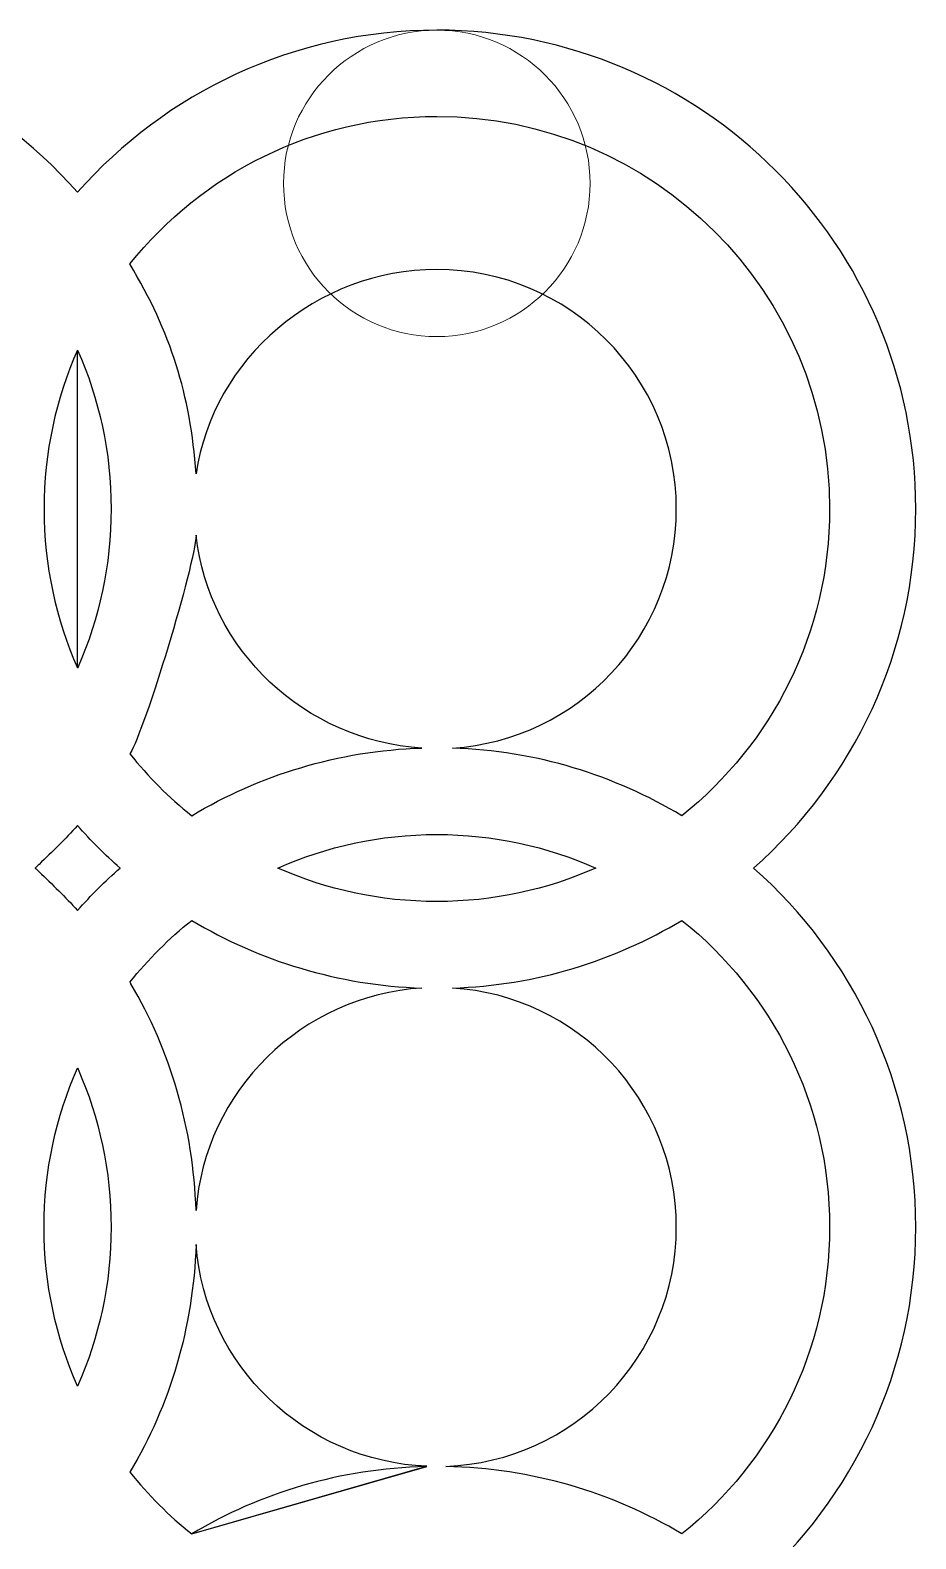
# Model space of a CAD drawing. Header units: centimetres. Extents: x -52 to 52, y -40 to 40.
# Drawn here: x -20.58 to -2.09, y 8.49 to 40 of the extents above; entities that cross this region are included whole.
import ezdxf

# ---------------------------------------------------------------- set-up
doc = ezdxf.new("R2010")
doc.units = ezdxf.units.CM
doc.header["$MEASUREMENT"] = 0
doc.layers.add('layer 1', color=7, linetype='Continuous')

msp = doc.modelspace()

# ---------------------------------------------------------------- linework, layer by layer
at = {"layer": 'layer 1', "color": 114, "lineweight": 9}
msp.add_ellipse((-12.09334, 36.8), major_axis=(0, 3.2), ratio=1, dxfattribs=at)
msp.add_ellipse((-12.09334, 36.8), major_axis=(0, 3.2), ratio=1, dxfattribs=at)
msp.add_ellipse((-12.09334, 36.8), major_axis=(0, 3.2), ratio=1, dxfattribs=at)
msp.add_ellipse((-12.09334, 36.8), major_axis=(0, 3.2), ratio=1, dxfattribs=at)
msp.add_ellipse((-12.09334, 36.8), major_axis=(0, 3.2), ratio=1, dxfattribs=at)
at = {"layer": 'layer 1', "color": 114}
for points, knots in [([(-48.70703, 7.4999), (-48.70703, 7.4999), (-48.70714, 7.5), (-48.70714, 7.5), (-48.70714, 7.5), (-48.70714, 7.5), (-48.70716, 7.50002), (-48.70716, 7.50002), (-48.70716, 7.50002), (-50.78352, 9.33253), (-52.09334, 12.01361), (-52.09334, 15), (-52.09334, 15), (-52.09334, 17.98637), (-50.78354, 20.66749), (-48.70718, 22.50002), (-48.70718, 22.50002), (-48.70718, 22.50002), (-48.70718, 22.50002), (-48.70718, 22.50002), (-48.70718, 22.50002), (-50.78354, 24.33252), (-52.09334, 27.01362), (-52.09334, 30), (-52.09334, 30), (-52.09334, 35.52191), (-47.61527, 40), (-42.09334, 40), (-42.09334, 40), (-39.10688, 40), (-36.42588, 38.69022), (-34.59337, 36.61379), (-34.59337, 36.61379), (-32.76085, 38.69018), (-30.07975, 40), (-27.09334, 40), (-27.09334, 40), (-24.10694, 40), (-21.42588, 38.69015), (-19.59337, 36.61378), (-19.59337, 36.61378), (-17.76084, 38.69017), (-15.07974, 40), (-12.09334, 40), (-12.09334, 40), (-6.57141, 40), (-2.09334, 35.52191), (-2.09334, 30), (-2.09334, 30), (-2.09334, 27.0136), (-3.40326, 24.33263), (-5.47963, 22.50011), (-5.47963, 22.50011), (-3.4032, 20.66758), (-2.09334, 17.98644), (-2.09334, 15), (-2.09334, 15), (-2.09334, 12.0136), (-3.40317, 9.33253), (-5.47955, 7.50002), (-5.47955, 7.50002), (-3.40315, 5.66749), (-2.09334, 2.98639), (-2.09334, 0), (-2.09334, 0), (-2.09334, -2.98645), (-3.40311, -5.66906), (-5.47955, -7.50157), (-5.47955, -7.50157), (-3.40316, -9.3341), (-2.09334, -12.0136), (-2.09334, -15), (-2.09334, -15), (-2.09334, -17.98639), (-3.40319, -20.66746), (-5.47956, -22.49997), (-5.47956, -22.49997), (-3.40317, -24.33252), (-2.09334, -27.01361), (-2.09334, -30), (-2.09334, -30), (-2.09334, -35.52191), (-6.57141, -40), (-12.09334, -40), (-12.09334, -40), (-15.07975, -40), (-17.76086, -38.69018), (-19.59338, -36.61379), (-19.59338, -36.61379), (-21.42589, -38.69023), (-24.10688, -40), (-27.09334, -40), (-27.09334, -40), (-30.07975, -40), (-32.76082, -38.69019), (-34.59334, -36.6138), (-34.59334, -36.6138), (-36.42586, -38.69017), (-39.10695, -40), (-42.09334, -40), (-42.09334, -40), (-47.61527, -40), (-52.09334, -35.52191), (-52.09334, -30), (-52.09334, -30), (-52.09334, -27.01361), (-50.78351, -24.33253), (-48.70714, -22.50001), (-48.70714, -22.50001), (-48.70714, -22.50001), (-48.70717, -22.49998), (-48.70717, -22.49998), (-48.70717, -22.49998), (-50.78352, -20.66748), (-52.09334, -17.98638), (-52.09334, -15), (-52.09334, -15), (-52.09334, -12.01362), (-50.78353, -9.3325), (-48.70717, -7.49998), (-48.70717, -7.49998), (-48.70717, -7.49998), (-48.70714, -7.49995), (-48.70714, -7.49995), (-48.70714, -7.49995), (-48.70714, -7.49995), (-48.70703, 7.4999), (-48.70703, 7.4999)], [0, 0, 0, 0, 0.03030303, 0.03030303, 0.03030303, 0.03030303, 0.06060606, 0.06060606, 0.06060606, 0.06060606, 0.09090909, 0.09090909, 0.09090909, 0.09090909, 0.12121212, 0.12121212, 0.12121212, 0.12121212, 0.15151515, 0.15151515, 0.15151515, 0.15151515, 0.18181818, 0.18181818, 0.18181818, 0.18181818, 0.21212121, 0.21212121, 0.21212121, 0.21212121, 0.24242424, 0.24242424, 0.24242424, 0.24242424, 0.27272727, 0.27272727, 0.27272727, 0.27272727, 0.3030303, 0.3030303, 0.3030303, 0.3030303, 0.33333333, 0.33333333, 0.33333333, 0.33333333, 0.36363636, 0.36363636, 0.36363636, 0.36363636, 0.39393939, 0.39393939, 0.39393939, 0.39393939, 0.42424242, 0.42424242, 0.42424242, 0.42424242, 0.45454545, 0.45454545, 0.45454545, 0.45454545, 0.48484848, 0.48484848, 0.48484848, 0.48484848, 0.51515152, 0.51515152, 0.51515152, 0.51515152, 0.54545455, 0.54545455, 0.54545455, 0.54545455, 0.57575758, 0.57575758, 0.57575758, 0.57575758, 0.60606061, 0.60606061, 0.60606061, 0.60606061, 0.63636364, 0.63636364, 0.63636364, 0.63636364, 0.66666667, 0.66666667, 0.66666667, 0.66666667, 0.6969697, 0.6969697, 0.6969697, 0.6969697, 0.72727273, 0.72727273, 0.72727273, 0.72727273, 0.75757576, 0.75757576, 0.75757576, 0.75757576, 0.78787879, 0.78787879, 0.78787879, 0.78787879, 0.81818182, 0.81818182, 0.81818182, 0.81818182, 0.84848485, 0.84848485, 0.84848485, 0.84848485, 0.87878788, 0.87878788, 0.87878788, 0.87878788, 0.90909091, 0.90909091, 0.90909091, 0.90909091, 0.93939394, 0.93939394, 0.93939394, 0.93939394, 1, 1, 1, 1]), ([(-18.50246, 35.11911), (-17.64619, 33.67864), (-17.23936, 32.40304), (-17.11976, 30.73223), (-17.11976, 30.73223), (-16.76535, 33.14623), (-14.60556, 35), (-12.09334, 35), (-12.09334, 35), (-9.33237, 35), (-7.09334, 32.76096), (-7.09334, 30), (-7.09334, 30), (-7.09334, 27.34663), (-9.15517, 25.17157), (-11.76691, 25.00644), (-11.76691, 25.00644), (-10.01755, 24.95105), (-8.38744, 24.43525), (-6.9761, 23.59279), (-6.9761, 23.59279), (-5.09713, 25.09555), (-3.89334, 27.40748), (-3.89334, 30), (-3.89334, 30), (-3.89334, 34.52797), (-7.56536, 38.2), (-12.09334, 38.2), (-12.09334, 38.2), (-14.68499, 38.2), (-16.99625, 36.99703), (-18.49906, 35.11911), (-18.49906, 35.11911), (-18.49906, 35.11911), (-18.50058, 35.11724), (-18.50058, 35.11724), (-18.50058, 35.11724), (-18.50058, 35.11724), (-18.50246, 35.11911), (-18.50246, 35.11911)], [0, 0, 0, 0, 0.09090909, 0.09090909, 0.09090909, 0.09090909, 0.18181818, 0.18181818, 0.18181818, 0.18181818, 0.27272727, 0.27272727, 0.27272727, 0.27272727, 0.36363636, 0.36363636, 0.36363636, 0.36363636, 0.45454545, 0.45454545, 0.45454545, 0.45454545, 0.54545455, 0.54545455, 0.54545455, 0.54545455, 0.63636364, 0.63636364, 0.63636364, 0.63636364, 0.72727273, 0.72727273, 0.72727273, 0.72727273, 0.81818182, 0.81818182, 0.81818182, 0.81818182, 1, 1, 1, 1]), ([(-19.59336, 26.68043), (-20.04334, 27.69532), (-20.29334, 28.81853), (-20.29334, 30), (-20.29334, 30), (-20.29334, 31.18147), (-20.04334, 32.30469), (-19.59336, 33.31958), (-19.59336, 33.31958), (-19.59336, 33.31958), (-19.59336, 26.68043), (-19.59336, 26.68043)], [0, 0, 0, 0, 0.25, 0.25, 0.25, 0.25, 0.5, 0.5, 0.5, 0.5, 1, 1, 1, 1]), ([(-19.59334, 26.68045), (-19.59334, 26.68045), (-19.58339, 26.70299), (-19.58339, 26.70299), (-19.58339, 26.70299), (-19.58339, 26.70299), (-19.58339, 26.703), (-19.58339, 26.703), (-19.58339, 26.703), (-19.58339, 26.703), (-19.58339, 26.70301), (-19.58339, 26.70301), (-19.58339, 26.70301), (-19.58339, 26.70301), (-19.58337, 26.70303), (-19.58337, 26.70303), (-19.58337, 26.70303), (-19.58337, 26.70303), (-19.58337, 26.70304), (-19.58337, 26.70304), (-19.58337, 26.70304), (-19.58337, 26.70304), (-19.58337, 26.70305), (-19.58337, 26.70305), (-19.58337, 26.70305), (-19.58337, 26.70305), (-19.58337, 26.70306), (-19.58337, 26.70306), (-19.58337, 26.70306), (-19.58337, 26.70306), (-19.58337, 26.70307), (-19.58337, 26.70307), (-19.58337, 26.70307), (-19.58337, 26.70307), (-19.58337, 26.70308), (-19.58337, 26.70308), (-19.58337, 26.70308), (-19.58337, 26.70308), (-19.58337, 26.70309), (-19.58337, 26.70309), (-19.58337, 26.70309), (-19.58337, 26.70309), (-19.58337, 26.7031), (-19.58337, 26.7031), (-19.58337, 26.7031), (-19.58337, 26.7031), (-19.58337, 26.70311), (-19.58337, 26.70311), (-19.58337, 26.70311), (-19.58337, 26.70311), (-19.58337, 26.70312), (-19.58337, 26.70312), (-19.58337, 26.70312), (-19.1397, 27.71207), (-18.89334, 28.82734), (-18.89334, 30), (-18.89334, 30), (-18.89334, 31.18148), (-19.14336, 32.30469), (-19.59335, 33.31959), (-19.59335, 33.31959), (-19.59335, 33.31959), (-19.59334, 26.68045), (-19.59334, 26.68045)], [0, 0, 0, 0, 0.05882353, 0.05882353, 0.05882353, 0.05882353, 0.11764706, 0.11764706, 0.11764706, 0.11764706, 0.17647059, 0.17647059, 0.17647059, 0.17647059, 0.23529412, 0.23529412, 0.23529412, 0.23529412, 0.29411765, 0.29411765, 0.29411765, 0.29411765, 0.35294118, 0.35294118, 0.35294118, 0.35294118, 0.41176471, 0.41176471, 0.41176471, 0.41176471, 0.47058824, 0.47058824, 0.47058824, 0.47058824, 0.52941176, 0.52941176, 0.52941176, 0.52941176, 0.58823529, 0.58823529, 0.58823529, 0.58823529, 0.64705882, 0.64705882, 0.64705882, 0.64705882, 0.70588235, 0.70588235, 0.70588235, 0.70588235, 0.76470588, 0.76470588, 0.76470588, 0.76470588, 0.82352941, 0.82352941, 0.82352941, 0.82352941, 0.88235294, 0.88235294, 0.88235294, 0.88235294, 1, 1, 1, 1]), ([(-12.40375, 25.00663), (-14.15765, 24.95315), (-15.79603, 24.4372), (-17.21062, 23.59282), (-17.21062, 23.59282), (-17.68687, 23.97372), (-18.11976, 24.40661), (-18.50064, 24.88286), (-18.50064, 24.88286), (-18.17965, 25.42002), (-17.15546, 28.78379), (-17.11941, 29.45482), (-17.11941, 29.45482), (-16.85863, 27.05085), (-14.84123, 25.15478), (-12.40375, 25.00663)], [0, 0, 0, 0, 0.2, 0.2, 0.2, 0.2, 0.4, 0.4, 0.4, 0.4, 0.6, 0.6, 0.6, 0.6, 1, 1, 1, 1]), ([(-20.47954, 22.50002), (-20.45103, 22.52519), (-20.42267, 22.55048), (-20.39445, 22.57597), (-20.39445, 22.57597), (-20.39445, 22.57597), (-20.39443, 22.57599), (-20.39443, 22.57599), (-20.39443, 22.57599), (-20.39443, 22.57599), (-20.39442, 22.576), (-20.39442, 22.576), (-20.39442, 22.576), (-20.39442, 22.576), (-20.39441, 22.576), (-20.39441, 22.576), (-20.39441, 22.576), (-20.39441, 22.576), (-20.3944, 22.57601), (-20.3944, 22.57601), (-20.3944, 22.57601), (-20.3944, 22.57601), (-20.39435, 22.57606), (-20.39435, 22.57606), (-20.39435, 22.57606), (-20.12564, 22.84477), (-19.84494, 23.10137), (-19.59347, 23.38631), (-19.59347, 23.38631), (-19.31677, 23.07278), (-19.0207, 22.77672), (-18.70717, 22.5), (-18.70717, 22.5), (-19.0207, 22.22329), (-19.31677, 21.92723), (-19.59347, 21.6137), (-19.59347, 21.6137), (-19.84482, 21.89849), (-20.12536, 22.15499), (-20.39392, 22.42354), (-20.39392, 22.42354), (-20.39392, 22.42354), (-20.39395, 22.42357), (-20.39395, 22.42357), (-20.39395, 22.42357), (-20.39395, 22.42357), (-20.39398, 22.4236), (-20.39398, 22.4236), (-20.39398, 22.4236), (-20.39398, 22.4236), (-20.394, 22.42362), (-20.394, 22.42362), (-20.394, 22.42362), (-20.394, 22.42362), (-20.39402, 22.42364), (-20.39402, 22.42364), (-20.39402, 22.42364), (-20.39402, 22.42364), (-20.39404, 22.42366), (-20.39404, 22.42366), (-20.39404, 22.42366), (-20.39404, 22.42366), (-20.39406, 22.42368), (-20.39406, 22.42368), (-20.39406, 22.42368), (-20.39406, 22.42368), (-20.39408, 22.42369), (-20.39408, 22.42369), (-20.39408, 22.42369), (-20.42242, 22.44928), (-20.4509, 22.47474), (-20.47953, 22.50001), (-20.47953, 22.50001), (-20.47953, 22.50001), (-20.47954, 22.50002), (-20.47954, 22.50002)], [0, 0, 0, 0, 0.05, 0.05, 0.05, 0.05, 0.1, 0.1, 0.1, 0.1, 0.15, 0.15, 0.15, 0.15, 0.2, 0.2, 0.2, 0.2, 0.25, 0.25, 0.25, 0.25, 0.3, 0.3, 0.3, 0.3, 0.35, 0.35, 0.35, 0.35, 0.4, 0.4, 0.4, 0.4, 0.45, 0.45, 0.45, 0.45, 0.5, 0.5, 0.5, 0.5, 0.55, 0.55, 0.55, 0.55, 0.6, 0.6, 0.6, 0.6, 0.65, 0.65, 0.65, 0.65, 0.7, 0.7, 0.7, 0.7, 0.75, 0.75, 0.75, 0.75, 0.8, 0.8, 0.8, 0.8, 0.85, 0.85, 0.85, 0.85, 0.9, 0.9, 0.9, 0.9, 1, 1, 1, 1]), ([(-8.77379, 22.5), (-9.78867, 22.94999), (-10.91187, 23.2), (-12.09334, 23.2), (-12.09334, 23.2), (-13.27482, 23.2), (-14.39802, 22.94999), (-15.41293, 22.5), (-15.41293, 22.5), (-14.39802, 22.05001), (-13.27481, 21.8), (-12.09334, 21.8), (-12.09334, 21.8), (-10.91187, 21.8), (-9.78868, 22.05001), (-8.77379, 22.5)], [0, 0, 0, 0, 0.2, 0.2, 0.2, 0.2, 0.4, 0.4, 0.4, 0.4, 0.6, 0.6, 0.6, 0.6, 1, 1, 1, 1]), ([(-17.11918, 15.34567), (-16.94857, 17.84306), (-14.90545, 19.84076), (-12.40333, 19.99394), (-12.40333, 19.99394), (-14.15318, 20.04885), (-15.79893, 20.56455), (-17.21063, 21.40721), (-17.21063, 21.40721), (-17.68684, 21.02634), (-18.11969, 20.59348), (-18.50055, 20.11727), (-18.50055, 20.11727), (-18.50055, 20.11727), (-18.49057, 20.1004), (-18.49057, 20.1004), (-18.49057, 20.1004), (-18.49057, 20.1004), (-18.49057, 20.10039), (-18.49057, 20.10039), (-18.49057, 20.10039), (-18.49057, 20.10039), (-18.49057, 20.10038), (-18.49057, 20.10038), (-18.49057, 20.10038), (-18.49057, 20.10038), (-18.49057, 20.10037), (-18.49057, 20.10037), (-18.49057, 20.10037), (-18.49057, 20.10037), (-18.49057, 20.10036), (-18.49057, 20.10036), (-18.49057, 20.10036), (-18.49057, 20.10036), (-18.49057, 20.10035), (-18.49057, 20.10035), (-18.49057, 20.10035), (-18.49057, 20.10035), (-18.48075, 20.08367), (-18.48075, 20.08367), (-18.48075, 20.08367), (-18.48075, 20.08367), (-18.48074, 20.08366), (-18.48074, 20.08366), (-18.48074, 20.08366), (-17.65431, 18.68682), (-17.17787, 17.07166), (-17.11918, 15.34567)], [0, 0, 0, 0, 0.07692308, 0.07692308, 0.07692308, 0.07692308, 0.15384615, 0.15384615, 0.15384615, 0.15384615, 0.23076923, 0.23076923, 0.23076923, 0.23076923, 0.30769231, 0.30769231, 0.30769231, 0.30769231, 0.38461538, 0.38461538, 0.38461538, 0.38461538, 0.46153846, 0.46153846, 0.46153846, 0.46153846, 0.53846154, 0.53846154, 0.53846154, 0.53846154, 0.61538462, 0.61538462, 0.61538462, 0.61538462, 0.69230769, 0.69230769, 0.69230769, 0.69230769, 0.76923077, 0.76923077, 0.76923077, 0.76923077, 0.84615385, 0.84615385, 0.84615385, 0.84615385, 1, 1, 1, 1]), ([(-11.90462, 9.99826), (-10.1057, 9.96495), (-8.42278, 9.45634), (-6.97611, 8.59279), (-6.97611, 8.59279), (-5.09713, 10.09555), (-3.89334, 12.40748), (-3.89334, 15), (-3.89334, 15), (-3.89334, 17.59251), (-5.0971, 19.90446), (-6.97609, 21.40723), (-6.97609, 21.40723), (-8.39111, 20.56259), (-10.01816, 20.04649), (-11.76717, 19.99329), (-11.76717, 19.99329), (-9.15262, 19.83495), (-7.09334, 17.65803), (-7.09334, 15), (-7.09334, 15), (-7.09334, 12.30223), (-9.23107, 10.10279), (-11.90463, 10.00351), (-11.90463, 10.00351), (-11.90463, 10.00351), (-11.90462, 9.99826), (-11.90462, 9.99826)], [0, 0, 0, 0, 0.125, 0.125, 0.125, 0.125, 0.25, 0.25, 0.25, 0.25, 0.375, 0.375, 0.375, 0.375, 0.5, 0.5, 0.5, 0.5, 0.625, 0.625, 0.625, 0.625, 0.75, 0.75, 0.75, 0.75, 1, 1, 1, 1]), ([(-19.59335, 11.68043), (-19.14336, 12.69533), (-18.89334, 13.81855), (-18.89334, 15), (-18.89334, 15), (-18.89334, 16.17265), (-19.13968, 17.28794), (-19.58336, 18.2969), (-19.58336, 18.2969), (-19.58336, 18.2969), (-19.58336, 18.29691), (-19.58336, 18.29691), (-19.58336, 18.29691), (-19.58336, 18.29691), (-19.58336, 18.29692), (-19.58336, 18.29692), (-19.58336, 18.29692), (-19.58336, 18.29692), (-19.58336, 18.29693), (-19.58336, 18.29693), (-19.58336, 18.29693), (-19.58336, 18.29693), (-19.58336, 18.29694), (-19.58336, 18.29694), (-19.58336, 18.29694), (-19.58336, 18.29694), (-19.58336, 18.29695), (-19.58336, 18.29695), (-19.58336, 18.29695), (-19.58336, 18.29695), (-19.58336, 18.29696), (-19.58336, 18.29696), (-19.58336, 18.29696), (-19.58336, 18.29696), (-19.58336, 18.29697), (-19.58336, 18.29697), (-19.58336, 18.29697), (-19.58336, 18.29697), (-19.58339, 18.29703), (-19.58339, 18.29703), (-19.58339, 18.29703), (-19.58339, 18.29703), (-19.58339, 18.29704), (-19.58339, 18.29704), (-19.58339, 18.29704), (-19.58339, 18.29704), (-19.59336, 18.31959), (-19.59336, 18.31959), (-19.59336, 18.31959), (-20.04335, 17.30469), (-20.29334, 16.18147), (-20.29334, 15), (-20.29334, 15), (-20.29334, 13.81853), (-20.04334, 12.69531), (-19.59335, 11.68043)], [0, 0, 0, 0, 0.06666667, 0.06666667, 0.06666667, 0.06666667, 0.13333333, 0.13333333, 0.13333333, 0.13333333, 0.2, 0.2, 0.2, 0.2, 0.26666667, 0.26666667, 0.26666667, 0.26666667, 0.33333333, 0.33333333, 0.33333333, 0.33333333, 0.4, 0.4, 0.4, 0.4, 0.46666667, 0.46666667, 0.46666667, 0.46666667, 0.53333333, 0.53333333, 0.53333333, 0.53333333, 0.6, 0.6, 0.6, 0.6, 0.66666667, 0.66666667, 0.66666667, 0.66666667, 0.73333333, 0.73333333, 0.73333333, 0.73333333, 0.8, 0.8, 0.8, 0.8, 0.86666667, 0.86666667, 0.86666667, 0.86666667, 1, 1, 1, 1]), ([(-17.21062, 8.59282), (-17.21062, 8.59282), (-17.21063, 8.59283), (-17.21063, 8.59283), (-17.21063, 8.59283), (-17.21063, 8.59283), (-17.21064, 8.59283), (-17.21064, 8.59283), (-17.21064, 8.59283), (-17.68683, 8.97369), (-18.11968, 9.40653), (-18.50055, 9.88275), (-18.50055, 9.88275), (-17.66455, 11.28331), (-17.18126, 12.90124), (-17.11978, 14.63552), (-17.11978, 14.63552), (-16.93807, 12.11196), (-14.84318, 10.10691), (-12.2986, 10.00415), (-12.2986, 10.00415), (-12.2986, 10.00415), (-17.21062, 8.59282), (-17.21062, 8.59282)], [0, 0, 0, 0, 0.14285714, 0.14285714, 0.14285714, 0.14285714, 0.28571429, 0.28571429, 0.28571429, 0.28571429, 0.42857143, 0.42857143, 0.42857143, 0.42857143, 0.57142857, 0.57142857, 0.57142857, 0.57142857, 0.71428571, 0.71428571, 0.71428571, 0.71428571, 1, 1, 1, 1]), ([(-17.21064, 8.59283), (-17.21064, 8.59283), (-17.21063, 8.59283), (-17.21063, 8.59283), (-17.21063, 8.59283), (-15.77471, 9.44997), (-14.10598, 9.95731), (-12.32217, 9.99736), (-12.32217, 9.99736), (-12.31431, 9.99753), (-12.30646, 9.99778), (-12.2986, 9.99794), (-12.2986, 9.99794), (-12.2986, 9.99794), (-17.21064, 8.59283), (-17.21064, 8.59283)], [0, 0, 0, 0, 0.2, 0.2, 0.2, 0.2, 0.4, 0.4, 0.4, 0.4, 0.6, 0.6, 0.6, 0.6, 1, 1, 1, 1])]:
    msp.add_open_spline(points, degree=3, knots=knots, dxfattribs=at)
at = {"layer": 'layer 1', "color": 254, "lineweight": 9}
for points, knots in [([(-48.70703, 7.4999), (-48.70703, 7.4999), (-48.70714, 7.5), (-48.70714, 7.5), (-48.70714, 7.5), (-48.70714, 7.5), (-48.70716, 7.50002), (-48.70716, 7.50002), (-48.70716, 7.50002), (-50.78352, 9.33253), (-52.09334, 12.01361), (-52.09334, 15), (-52.09334, 15), (-52.09334, 17.98637), (-50.78354, 20.66749), (-48.70718, 22.50002), (-48.70718, 22.50002), (-48.70718, 22.50002), (-48.70718, 22.50002), (-48.70718, 22.50002), (-48.70718, 22.50002), (-50.78354, 24.33252), (-52.09334, 27.01362), (-52.09334, 30), (-52.09334, 30), (-52.09334, 35.52191), (-47.61527, 40), (-42.09334, 40), (-42.09334, 40), (-39.10688, 40), (-36.42588, 38.69022), (-34.59337, 36.61379), (-34.59337, 36.61379), (-32.76085, 38.69018), (-30.07975, 40), (-27.09334, 40), (-27.09334, 40), (-24.10694, 40), (-21.42588, 38.69015), (-19.59337, 36.61378), (-19.59337, 36.61378), (-17.76084, 38.69017), (-15.07974, 40), (-12.09334, 40), (-12.09334, 40), (-6.57141, 40), (-2.09334, 35.52191), (-2.09334, 30), (-2.09334, 30), (-2.09334, 27.0136), (-3.40326, 24.33263), (-5.47963, 22.50011), (-5.47963, 22.50011), (-3.4032, 20.66758), (-2.09334, 17.98644), (-2.09334, 15), (-2.09334, 15), (-2.09334, 12.0136), (-3.40317, 9.33253), (-5.47955, 7.50002), (-5.47955, 7.50002), (-3.40315, 5.66749), (-2.09334, 2.98639), (-2.09334, 0), (-2.09334, 0), (-2.09334, -2.98645), (-3.40311, -5.66906), (-5.47955, -7.50157), (-5.47955, -7.50157), (-3.40316, -9.3341), (-2.09334, -12.0136), (-2.09334, -15), (-2.09334, -15), (-2.09334, -17.98639), (-3.40319, -20.66746), (-5.47956, -22.49997), (-5.47956, -22.49997), (-3.40317, -24.33252), (-2.09334, -27.01361), (-2.09334, -30), (-2.09334, -30), (-2.09334, -35.52191), (-6.57141, -40), (-12.09334, -40), (-12.09334, -40), (-15.07975, -40), (-17.76086, -38.69018), (-19.59338, -36.61379), (-19.59338, -36.61379), (-21.42589, -38.69023), (-24.10688, -40), (-27.09334, -40), (-27.09334, -40), (-30.07975, -40), (-32.76082, -38.69019), (-34.59334, -36.6138), (-34.59334, -36.6138), (-36.42586, -38.69017), (-39.10695, -40), (-42.09334, -40), (-42.09334, -40), (-47.61527, -40), (-52.09334, -35.52191), (-52.09334, -30), (-52.09334, -30), (-52.09334, -27.01361), (-50.78351, -24.33253), (-48.70714, -22.50001), (-48.70714, -22.50001), (-48.70714, -22.50001), (-48.70717, -22.49998), (-48.70717, -22.49998), (-48.70717, -22.49998), (-50.78352, -20.66748), (-52.09334, -17.98638), (-52.09334, -15), (-52.09334, -15), (-52.09334, -12.01362), (-50.78353, -9.3325), (-48.70717, -7.49998), (-48.70717, -7.49998), (-48.70717, -7.49998), (-48.70714, -7.49995), (-48.70714, -7.49995)], [0, 0, 0, 0, 0.03125, 0.03125, 0.03125, 0.03125, 0.0625, 0.0625, 0.0625, 0.0625, 0.09375, 0.09375, 0.09375, 0.09375, 0.125, 0.125, 0.125, 0.125, 0.15625, 0.15625, 0.15625, 0.15625, 0.1875, 0.1875, 0.1875, 0.1875, 0.21875, 0.21875, 0.21875, 0.21875, 0.25, 0.25, 0.25, 0.25, 0.28125, 0.28125, 0.28125, 0.28125, 0.3125, 0.3125, 0.3125, 0.3125, 0.34375, 0.34375, 0.34375, 0.34375, 0.375, 0.375, 0.375, 0.375, 0.40625, 0.40625, 0.40625, 0.40625, 0.4375, 0.4375, 0.4375, 0.4375, 0.46875, 0.46875, 0.46875, 0.46875, 0.5, 0.5, 0.5, 0.5, 0.53125, 0.53125, 0.53125, 0.53125, 0.5625, 0.5625, 0.5625, 0.5625, 0.59375, 0.59375, 0.59375, 0.59375, 0.625, 0.625, 0.625, 0.625, 0.65625, 0.65625, 0.65625, 0.65625, 0.6875, 0.6875, 0.6875, 0.6875, 0.71875, 0.71875, 0.71875, 0.71875, 0.75, 0.75, 0.75, 0.75, 0.78125, 0.78125, 0.78125, 0.78125, 0.8125, 0.8125, 0.8125, 0.8125, 0.84375, 0.84375, 0.84375, 0.84375, 0.875, 0.875, 0.875, 0.875, 0.90625, 0.90625, 0.90625, 0.90625, 0.9375, 0.9375, 0.9375, 0.9375, 1, 1, 1, 1]), ([(-18.50246, 35.11911), (-17.64619, 33.67864), (-17.23936, 32.40304), (-17.11976, 30.73223), (-17.11976, 30.73223), (-16.76535, 33.14623), (-14.60556, 35), (-12.09334, 35), (-12.09334, 35), (-9.33237, 35), (-7.09334, 32.76096), (-7.09334, 30), (-7.09334, 30), (-7.09334, 27.34663), (-9.15517, 25.17157), (-11.76691, 25.00644), (-11.76691, 25.00644), (-10.01755, 24.95105), (-8.38744, 24.43525), (-6.9761, 23.59279), (-6.9761, 23.59279), (-5.09713, 25.09555), (-3.89334, 27.40748), (-3.89334, 30), (-3.89334, 30), (-3.89334, 34.52797), (-7.56536, 38.2), (-12.09334, 38.2), (-12.09334, 38.2), (-14.68499, 38.2), (-16.99625, 36.99703), (-18.49906, 35.11911), (-18.49906, 35.11911), (-18.49906, 35.11911), (-18.50058, 35.11724), (-18.50058, 35.11724)], [0, 0, 0, 0, 0.1, 0.1, 0.1, 0.1, 0.2, 0.2, 0.2, 0.2, 0.3, 0.3, 0.3, 0.3, 0.4, 0.4, 0.4, 0.4, 0.5, 0.5, 0.5, 0.5, 0.6, 0.6, 0.6, 0.6, 0.7, 0.7, 0.7, 0.7, 0.8, 0.8, 0.8, 0.8, 1, 1, 1, 1]), ([(-19.59336, 26.68043), (-20.04334, 27.69532), (-20.29334, 28.81853), (-20.29334, 30), (-20.29334, 30), (-20.29334, 31.18147), (-20.04334, 32.30469), (-19.59336, 33.31958)], [0, 0, 0, 0, 0.33333333, 0.33333333, 0.33333333, 0.33333333, 1, 1, 1, 1]), ([(-19.59334, 26.68045), (-19.59334, 26.68045), (-19.58339, 26.70299), (-19.58339, 26.70299), (-19.58339, 26.70299), (-19.58339, 26.70299), (-19.58339, 26.703), (-19.58339, 26.703), (-19.58339, 26.703), (-19.58339, 26.703), (-19.58339, 26.70301), (-19.58339, 26.70301), (-19.58339, 26.70301), (-19.58339, 26.70301), (-19.58337, 26.70303), (-19.58337, 26.70303), (-19.58337, 26.70303), (-19.58337, 26.70303), (-19.58337, 26.70304), (-19.58337, 26.70304), (-19.58337, 26.70304), (-19.58337, 26.70304), (-19.58337, 26.70305), (-19.58337, 26.70305), (-19.58337, 26.70305), (-19.58337, 26.70305), (-19.58337, 26.70306), (-19.58337, 26.70306), (-19.58337, 26.70306), (-19.58337, 26.70306), (-19.58337, 26.70307), (-19.58337, 26.70307), (-19.58337, 26.70307), (-19.58337, 26.70307), (-19.58337, 26.70308), (-19.58337, 26.70308), (-19.58337, 26.70308), (-19.58337, 26.70308), (-19.58337, 26.70309), (-19.58337, 26.70309), (-19.58337, 26.70309), (-19.58337, 26.70309), (-19.58337, 26.7031), (-19.58337, 26.7031), (-19.58337, 26.7031), (-19.58337, 26.7031), (-19.58337, 26.70311), (-19.58337, 26.70311), (-19.58337, 26.70311), (-19.58337, 26.70311), (-19.58337, 26.70312), (-19.58337, 26.70312), (-19.58337, 26.70312), (-19.1397, 27.71207), (-18.89334, 28.82734), (-18.89334, 30), (-18.89334, 30), (-18.89334, 31.18148), (-19.14336, 32.30469), (-19.59335, 33.31959)], [0, 0, 0, 0, 0.0625, 0.0625, 0.0625, 0.0625, 0.125, 0.125, 0.125, 0.125, 0.1875, 0.1875, 0.1875, 0.1875, 0.25, 0.25, 0.25, 0.25, 0.3125, 0.3125, 0.3125, 0.3125, 0.375, 0.375, 0.375, 0.375, 0.4375, 0.4375, 0.4375, 0.4375, 0.5, 0.5, 0.5, 0.5, 0.5625, 0.5625, 0.5625, 0.5625, 0.625, 0.625, 0.625, 0.625, 0.6875, 0.6875, 0.6875, 0.6875, 0.75, 0.75, 0.75, 0.75, 0.8125, 0.8125, 0.8125, 0.8125, 0.875, 0.875, 0.875, 0.875, 1, 1, 1, 1]), ([(-12.40375, 25.00663), (-14.15765, 24.95315), (-15.79603, 24.4372), (-17.21062, 23.59282), (-17.21062, 23.59282), (-17.68687, 23.97372), (-18.11976, 24.40661), (-18.50064, 24.88286), (-18.50064, 24.88286), (-18.17965, 25.42002), (-17.15546, 28.78379), (-17.11941, 29.45482), (-17.11941, 29.45482), (-16.85863, 27.05085), (-14.84123, 25.15478), (-12.40375, 25.00663)], [0, 0, 0, 0, 0.2, 0.2, 0.2, 0.2, 0.4, 0.4, 0.4, 0.4, 0.6, 0.6, 0.6, 0.6, 1, 1, 1, 1]), ([(-20.47954, 22.50002), (-20.45103, 22.52519), (-20.42267, 22.55048), (-20.39445, 22.57597), (-20.39445, 22.57597), (-20.39445, 22.57597), (-20.39443, 22.57599), (-20.39443, 22.57599), (-20.39443, 22.57599), (-20.39443, 22.57599), (-20.39442, 22.576), (-20.39442, 22.576), (-20.39442, 22.576), (-20.39442, 22.576), (-20.39441, 22.576), (-20.39441, 22.576), (-20.39441, 22.576), (-20.39441, 22.576), (-20.3944, 22.57601), (-20.3944, 22.57601), (-20.3944, 22.57601), (-20.3944, 22.57601), (-20.39435, 22.57606), (-20.39435, 22.57606), (-20.39435, 22.57606), (-20.12564, 22.84477), (-19.84494, 23.10137), (-19.59347, 23.38631), (-19.59347, 23.38631), (-19.31677, 23.07278), (-19.0207, 22.77672), (-18.70717, 22.5), (-18.70717, 22.5), (-19.0207, 22.22329), (-19.31677, 21.92723), (-19.59347, 21.6137), (-19.59347, 21.6137), (-19.84482, 21.89849), (-20.12536, 22.15499), (-20.39392, 22.42354), (-20.39392, 22.42354), (-20.39392, 22.42354), (-20.39395, 22.42357), (-20.39395, 22.42357), (-20.39395, 22.42357), (-20.39395, 22.42357), (-20.39398, 22.4236), (-20.39398, 22.4236), (-20.39398, 22.4236), (-20.39398, 22.4236), (-20.394, 22.42362), (-20.394, 22.42362), (-20.394, 22.42362), (-20.394, 22.42362), (-20.39402, 22.42364), (-20.39402, 22.42364), (-20.39402, 22.42364), (-20.39402, 22.42364), (-20.39404, 22.42366), (-20.39404, 22.42366), (-20.39404, 22.42366), (-20.39404, 22.42366), (-20.39406, 22.42368), (-20.39406, 22.42368), (-20.39406, 22.42368), (-20.39406, 22.42368), (-20.39408, 22.42369), (-20.39408, 22.42369), (-20.39408, 22.42369), (-20.42242, 22.44928), (-20.4509, 22.47474), (-20.47953, 22.50001), (-20.47953, 22.50001), (-20.47953, 22.50001), (-20.47954, 22.50002), (-20.47954, 22.50002)], [0, 0, 0, 0, 0.05, 0.05, 0.05, 0.05, 0.1, 0.1, 0.1, 0.1, 0.15, 0.15, 0.15, 0.15, 0.2, 0.2, 0.2, 0.2, 0.25, 0.25, 0.25, 0.25, 0.3, 0.3, 0.3, 0.3, 0.35, 0.35, 0.35, 0.35, 0.4, 0.4, 0.4, 0.4, 0.45, 0.45, 0.45, 0.45, 0.5, 0.5, 0.5, 0.5, 0.55, 0.55, 0.55, 0.55, 0.6, 0.6, 0.6, 0.6, 0.65, 0.65, 0.65, 0.65, 0.7, 0.7, 0.7, 0.7, 0.75, 0.75, 0.75, 0.75, 0.8, 0.8, 0.8, 0.8, 0.85, 0.85, 0.85, 0.85, 0.9, 0.9, 0.9, 0.9, 1, 1, 1, 1]), ([(-8.77379, 22.5), (-9.78867, 22.94999), (-10.91187, 23.2), (-12.09334, 23.2), (-12.09334, 23.2), (-13.27482, 23.2), (-14.39802, 22.94999), (-15.41293, 22.5), (-15.41293, 22.5), (-14.39802, 22.05001), (-13.27481, 21.8), (-12.09334, 21.8), (-12.09334, 21.8), (-10.91187, 21.8), (-9.78868, 22.05001), (-8.77379, 22.5)], [0, 0, 0, 0, 0.2, 0.2, 0.2, 0.2, 0.4, 0.4, 0.4, 0.4, 0.6, 0.6, 0.6, 0.6, 1, 1, 1, 1]), ([(-17.11918, 15.34567), (-16.94857, 17.84306), (-14.90545, 19.84076), (-12.40333, 19.99394), (-12.40333, 19.99394), (-14.15318, 20.04885), (-15.79893, 20.56455), (-17.21063, 21.40721), (-17.21063, 21.40721), (-17.68684, 21.02634), (-18.11969, 20.59348), (-18.50055, 20.11727), (-18.50055, 20.11727), (-18.50055, 20.11727), (-18.49057, 20.1004), (-18.49057, 20.1004), (-18.49057, 20.1004), (-18.49057, 20.1004), (-18.49057, 20.10039), (-18.49057, 20.10039), (-18.49057, 20.10039), (-18.49057, 20.10039), (-18.49057, 20.10038), (-18.49057, 20.10038), (-18.49057, 20.10038), (-18.49057, 20.10038), (-18.49057, 20.10037), (-18.49057, 20.10037), (-18.49057, 20.10037), (-18.49057, 20.10037), (-18.49057, 20.10036), (-18.49057, 20.10036), (-18.49057, 20.10036), (-18.49057, 20.10036), (-18.49057, 20.10035), (-18.49057, 20.10035), (-18.49057, 20.10035), (-18.49057, 20.10035), (-18.48075, 20.08367), (-18.48075, 20.08367), (-18.48075, 20.08367), (-18.48075, 20.08367), (-18.48074, 20.08366), (-18.48074, 20.08366), (-18.48074, 20.08366), (-17.65431, 18.68682), (-17.17787, 17.07166), (-17.11918, 15.34567)], [0, 0, 0, 0, 0.07692308, 0.07692308, 0.07692308, 0.07692308, 0.15384615, 0.15384615, 0.15384615, 0.15384615, 0.23076923, 0.23076923, 0.23076923, 0.23076923, 0.30769231, 0.30769231, 0.30769231, 0.30769231, 0.38461538, 0.38461538, 0.38461538, 0.38461538, 0.46153846, 0.46153846, 0.46153846, 0.46153846, 0.53846154, 0.53846154, 0.53846154, 0.53846154, 0.61538462, 0.61538462, 0.61538462, 0.61538462, 0.69230769, 0.69230769, 0.69230769, 0.69230769, 0.76923077, 0.76923077, 0.76923077, 0.76923077, 0.84615385, 0.84615385, 0.84615385, 0.84615385, 1, 1, 1, 1]), ([(-11.90462, 9.99826), (-10.1057, 9.96495), (-8.42278, 9.45634), (-6.97611, 8.59279), (-6.97611, 8.59279), (-5.09713, 10.09555), (-3.89334, 12.40748), (-3.89334, 15), (-3.89334, 15), (-3.89334, 17.59251), (-5.0971, 19.90446), (-6.97609, 21.40723), (-6.97609, 21.40723), (-8.39111, 20.56259), (-10.01816, 20.04649), (-11.76717, 19.99329), (-11.76717, 19.99329), (-9.15262, 19.83495), (-7.09334, 17.65803), (-7.09334, 15), (-7.09334, 15), (-7.09334, 12.30223), (-9.23107, 10.10279), (-11.90463, 10.00351)], [0, 0, 0, 0, 0.14285714, 0.14285714, 0.14285714, 0.14285714, 0.28571429, 0.28571429, 0.28571429, 0.28571429, 0.42857143, 0.42857143, 0.42857143, 0.42857143, 0.57142857, 0.57142857, 0.57142857, 0.57142857, 0.71428571, 0.71428571, 0.71428571, 0.71428571, 1, 1, 1, 1]), ([(-19.59335, 11.68043), (-19.14336, 12.69533), (-18.89334, 13.81855), (-18.89334, 15), (-18.89334, 15), (-18.89334, 16.17265), (-19.13968, 17.28794), (-19.58336, 18.2969), (-19.58336, 18.2969), (-19.58336, 18.2969), (-19.58336, 18.29691), (-19.58336, 18.29691), (-19.58336, 18.29691), (-19.58336, 18.29691), (-19.58336, 18.29692), (-19.58336, 18.29692), (-19.58336, 18.29692), (-19.58336, 18.29692), (-19.58336, 18.29693), (-19.58336, 18.29693), (-19.58336, 18.29693), (-19.58336, 18.29693), (-19.58336, 18.29694), (-19.58336, 18.29694), (-19.58336, 18.29694), (-19.58336, 18.29694), (-19.58336, 18.29695), (-19.58336, 18.29695), (-19.58336, 18.29695), (-19.58336, 18.29695), (-19.58336, 18.29696), (-19.58336, 18.29696), (-19.58336, 18.29696), (-19.58336, 18.29696), (-19.58336, 18.29697), (-19.58336, 18.29697), (-19.58336, 18.29697), (-19.58336, 18.29697), (-19.58339, 18.29703), (-19.58339, 18.29703), (-19.58339, 18.29703), (-19.58339, 18.29703), (-19.58339, 18.29704), (-19.58339, 18.29704), (-19.58339, 18.29704), (-19.58339, 18.29704), (-19.59336, 18.31959), (-19.59336, 18.31959), (-19.59336, 18.31959), (-20.04335, 17.30469), (-20.29334, 16.18147), (-20.29334, 15), (-20.29334, 15), (-20.29334, 13.81853), (-20.04334, 12.69531), (-19.59335, 11.68043)], [0, 0, 0, 0, 0.06666667, 0.06666667, 0.06666667, 0.06666667, 0.13333333, 0.13333333, 0.13333333, 0.13333333, 0.2, 0.2, 0.2, 0.2, 0.26666667, 0.26666667, 0.26666667, 0.26666667, 0.33333333, 0.33333333, 0.33333333, 0.33333333, 0.4, 0.4, 0.4, 0.4, 0.46666667, 0.46666667, 0.46666667, 0.46666667, 0.53333333, 0.53333333, 0.53333333, 0.53333333, 0.6, 0.6, 0.6, 0.6, 0.66666667, 0.66666667, 0.66666667, 0.66666667, 0.73333333, 0.73333333, 0.73333333, 0.73333333, 0.8, 0.8, 0.8, 0.8, 0.86666667, 0.86666667, 0.86666667, 0.86666667, 1, 1, 1, 1]), ([(-17.21062, 8.59282), (-17.21062, 8.59282), (-17.21063, 8.59283), (-17.21063, 8.59283), (-17.21063, 8.59283), (-17.21063, 8.59283), (-17.21064, 8.59283), (-17.21064, 8.59283), (-17.21064, 8.59283), (-17.68683, 8.97369), (-18.11968, 9.40653), (-18.50055, 9.88275), (-18.50055, 9.88275), (-17.66455, 11.28331), (-17.18126, 12.90124), (-17.11978, 14.63552), (-17.11978, 14.63552), (-16.93807, 12.11196), (-14.84318, 10.10691), (-12.2986, 10.00415)], [0, 0, 0, 0, 0.16666667, 0.16666667, 0.16666667, 0.16666667, 0.33333333, 0.33333333, 0.33333333, 0.33333333, 0.5, 0.5, 0.5, 0.5, 0.66666667, 0.66666667, 0.66666667, 0.66666667, 1, 1, 1, 1]), ([(-17.21064, 8.59283), (-17.21064, 8.59283), (-17.21063, 8.59283), (-17.21063, 8.59283), (-17.21063, 8.59283), (-15.77471, 9.44997), (-14.10598, 9.95731), (-12.32217, 9.99736), (-12.32217, 9.99736), (-12.31431, 9.99753), (-12.30646, 9.99778), (-12.2986, 9.99794)], [0, 0, 0, 0, 0.25, 0.25, 0.25, 0.25, 0.5, 0.5, 0.5, 0.5, 1, 1, 1, 1])]:
    msp.add_open_spline(points, degree=3, knots=knots, dxfattribs=at)

doc.saveas('drawing.dxf')
